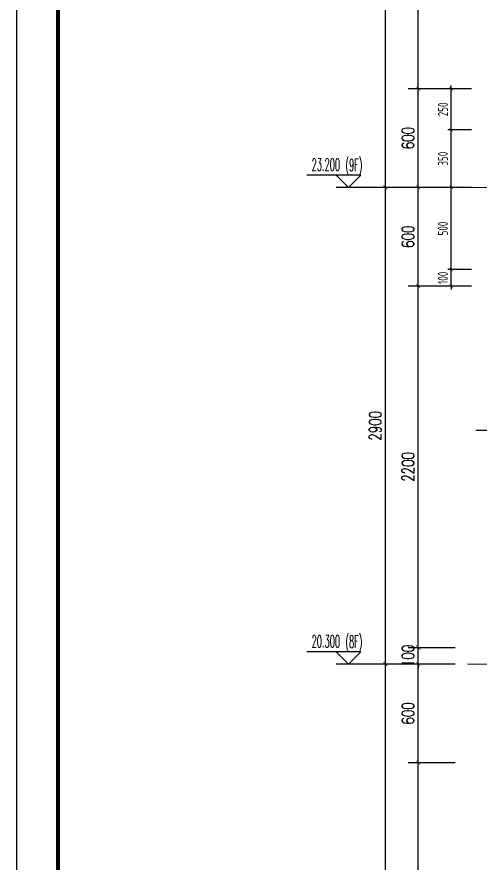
# Model space of a CAD drawing. Extents: x -668857 to 185752, y -270966 to 286822.
# Drawn here: x 59451 to 62270, y 133674 to 138822 of the extents above; entities that cross this region are included whole.
import ezdxf

# ---------------------------------------------------------------- set-up
doc = ezdxf.new("R2010")
doc.units = 0
doc.header["$LTSCALE"] = 1000
doc.linetypes.add('DOTE', pattern=[2.42, 2, -0.2, 0.02, -0.2])
doc.layers.get('0').update_dxf_attribs({"linetype": 'CONTINUOUS'})
doc.layers.get('DEFPOINTS').update_dxf_attribs({"linetype": 'CONTINUOUS'})
for name, color, linetype in [('DIM', 2, 'CONTINUOUS'), ('DIM_ELEV', 3, 'CONTINUOUS'), ('DIM_IDEN', 67, 'CONTINUOUS'), ('PUB_DIM', 3, 'CONTINUOUS'), ('PUB_TEXT', 2, 'CONTINUOUS')]:
    doc.layers.add(name, color=color, linetype=linetype)
doc.layers.add('DOTE', color=19, linetype='DOTE', lineweight=9)
doc.layers.add('图框', color=9, linetype='CONTINUOUS', lineweight=18)
doc.layers.add('yichutu', color=7, linetype='CONTINUOUS', true_color=0xffffff)
doc.styles.add('_TCH_DIM', font='SIMPLEX.shx', dxfattribs={"width": 0.7, "bigfont": 'GBCBIG.shx'})
doc.styles.add('_TCH_DIM_T3', font='SIMPLEX', dxfattribs={"width": 0.705882, "bigfont": 'GBCBIG'})
doc.styles.add('TSSD_DIMENSION', font='Tssdeng.shx', dxfattribs={"width": 0.7, "bigfont": 'tssdchn.shx'})
doc.dimstyles.new('_TCH_ARCH&&25', dxfattribs={"dimtxt": 74.375, "dimasz": 25, "dimexe": 62.5, "dimexo": 75, "dimgap": 25, "dimtad": 1, "dimdec": 0, "dimzin": 0, "dimdsep": 46, "dimtxsty": '_TCH_DIM_T3', "dimblk": 'ARCHTICK', "dimcen": 0.09, "dimclrt": 7, "dimazin": 0, "dimtfac": 1, "dimtdec": 0, "dimtix": 1, "dimtmove": 2, "dimatfit": 3, "dimldrblk": 'ARCHTICK', "dimfxl": 1, "dimtolj": 1, "dimtzin": 0, "dimarcsym": 0})
doc.dimstyles.new('TSSD_20_20', dxfattribs={"dimtxt": 60, "dimasz": 20, "dimexe": 20, "dimexo": 50, "dimgap": 20, "dimtad": 1, "dimdec": 0, "dimzin": 0, "dimdsep": 46, "dimtxsty": 'TSSD_DIMENSION', "dimblk": 'ARCHTICK', "dimblk1": 'ARCHTICK', "dimblk2": 'ARCHTICK', "dimcen": 0, "dimdle": 20, "dimclrt": 7, "dimadec": 0, "dimazin": 0, "dimtfac": 1, "dimtdec": 0, "dimtix": 1, "dimtmove": 2, "dimatfit": 3, "dimfxl": 1, "dimtolj": 1, "dimtzin": 0, "dimarcsym": 0})

# ---------------------------------------------------------------- blocks, each defined once
blk = doc.blocks.new('GFDDDDRG')
at = {"layer": '图框'}
blk.add_lwpolyline([(923310, -107437), (923310, -159999), (893610, -159999), (893610, -107437)], close=True, dxfattribs=at)
blk.add_lwpolyline([(923310, -107437), (923310, -159999), (893610, -159999), (893610, -107437)], close=True, dxfattribs=at)
at = {"layer": '图框', "const_width": 50}
blk.add_lwpolyline([(894110, -159499), (922810, -159499), (922810, -108687), (894110, -108687)], close=True, dxfattribs=at)
blk = doc.blocks.new('yct-1051-594-26275-14850-25-1002.0')
at = {"layer": 'yichutu', "color": 7, "true_color": 0xffffff}
blk.add_lwpolyline([(0, 0), (0, 14850), (26275, 14850), (26275, 0)], close=True, dxfattribs=at)
blk = doc.blocks.new('_ArchTick')
at = {"color": 0, "linetype": 'ByBlock', "const_width": 0.15}
blk.add_lwpolyline([(-0.5, -0.5), (0.5, 0.5)], dxfattribs=at)
blk = doc.blocks.new('*D1958')
at = {"layer": 'DEFPOINTS', "color": 0, "transparency": 16777216}
for p in [(62094.1, 138384.6), (62268.7, 138384.6), (62268.7, 138134.6)]:
    blk.add_point(p, dxfattribs=at)
at = {"layer": 'DIM', "color": 0, "lineweight": -2, "transparency": 16777216}
for p, q in [((62218.7, 138384.6), (62074.1, 138384.6)), ((62094.1, 138114.6), (62094.1, 138404.6)), ((62218.7, 138134.6), (62074.1, 138134.6))]:
    blk.add_line(p, q, dxfattribs=at)
at = {"layer": 'DIM', "color": 0, "lineweight": -2, "transparency": 16777216, "xscale": 20, "yscale": 20, "zscale": 20}
for p, rotation in [((62094.1, 138384.6), 90), ((62094.1, 138134.6), 270)]:
    blk.add_blockref('_ArchTick', p, dxfattribs=dict(at, rotation=rotation))
at = {"layer": 'DIM', "color": 7, "transparency": 16777216, "insert": (62044.1, 138259.6), "char_height": 60, "attachment_point": 5, "rotation": 90, "style": 'TSSD_DIMENSION'}
blk.add_mtext('\\A1;250', dxfattribs=at)
blk = doc.blocks.new('*D1959')
at = {"layer": 'DEFPOINTS', "color": 0, "transparency": 16777216}
for p in [(62094.1, 138134.6), (62268.7, 138134.6), (62268.7, 137784.6)]:
    blk.add_point(p, dxfattribs=at)
at = {"layer": 'DIM', "color": 0, "lineweight": -2, "transparency": 16777216}
for p, q in [((62218.7, 138134.6), (62074.1, 138134.6)), ((62094.1, 137764.6), (62094.1, 138154.6)), ((62218.7, 137784.6), (62074.1, 137784.6))]:
    blk.add_line(p, q, dxfattribs=at)
at = {"layer": 'DIM', "color": 0, "lineweight": -2, "transparency": 16777216, "xscale": 20, "yscale": 20, "zscale": 20}
for p, rotation in [((62094.1, 138134.6), 90), ((62094.1, 137784.6), 270)]:
    blk.add_blockref('_ArchTick', p, dxfattribs=dict(at, rotation=rotation))
at = {"layer": 'DIM', "color": 7, "transparency": 16777216, "insert": (62044.1, 137959.6), "char_height": 60, "attachment_point": 5, "rotation": 90, "style": 'TSSD_DIMENSION'}
blk.add_mtext('\\A1;350', dxfattribs=at)
blk = doc.blocks.new('*D1968')
at = {"layer": 'DEFPOINTS', "color": 0, "transparency": 16777216}
for p in [(61894.1, 134284.6), (62194.1, 134284.6), (62194.1, 132084.6)]:
    blk.add_point(p, dxfattribs=at)
at = {"layer": 'PUB_DIM', "color": 0, "lineweight": -2, "transparency": 16777216}
for p, q in [((62119.1, 134284.6), (61831.6, 134284.6)), ((61894.1, 132084.6), (61894.1, 134284.6)), ((62119.1, 132084.6), (61831.6, 132084.6))]:
    blk.add_line(p, q, dxfattribs=at)
at = {"layer": 'PUB_DIM', "color": 0, "lineweight": -2, "transparency": 16777216, "xscale": 25, "yscale": 25, "zscale": 25}
for p, rotation in [((61894.1, 134284.6), 90), ((61894.1, 132084.6), 270)]:
    blk.add_blockref('_ArchTick', p, dxfattribs=dict(at, rotation=rotation))
at = {"layer": 'PUB_DIM', "color": 7, "transparency": 16777216, "insert": (61831.9, 133184.6), "char_height": 74.38, "attachment_point": 5, "rotation": 90, "style": '_TCH_DIM_T3'}
blk.add_mtext('\\A1;2200', dxfattribs=at)
blk = doc.blocks.new('*D1969')
at = {"layer": 'DEFPOINTS', "color": 0, "transparency": 16777216}
for p in [(61894.1, 134884.6), (62194.1, 134884.6), (62194.1, 134284.6)]:
    blk.add_point(p, dxfattribs=at)
at = {"layer": 'PUB_DIM', "color": 0, "lineweight": -2, "transparency": 16777216}
for p, q in [((62119.1, 134884.6), (61831.6, 134884.6)), ((61894.1, 134284.6), (61894.1, 134884.6)), ((62119.1, 134284.6), (61831.6, 134284.6))]:
    blk.add_line(p, q, dxfattribs=at)
at = {"layer": 'PUB_DIM', "color": 0, "lineweight": -2, "transparency": 16777216, "xscale": 25, "yscale": 25, "zscale": 25}
for p, rotation in [((61894.1, 134884.6), 90), ((61894.1, 134284.6), 270)]:
    blk.add_blockref('_ArchTick', p, dxfattribs=dict(at, rotation=rotation))
at = {"layer": 'PUB_DIM', "color": 7, "transparency": 16777216, "insert": (61831.9, 134584.6), "char_height": 74.38, "attachment_point": 5, "rotation": 90, "style": '_TCH_DIM_T3'}
blk.add_mtext('\\A1;600', dxfattribs=at)
blk = doc.blocks.new('*D1970')
at = {"layer": 'DEFPOINTS', "color": 0, "transparency": 16777216}
for p in [(61894.1, 134984.6), (62194.1, 134984.6), (62194.1, 134884.6)]:
    blk.add_point(p, dxfattribs=at)
at = {"layer": 'PUB_DIM', "color": 0, "lineweight": -2, "transparency": 16777216}
for p, q in [((62119.1, 134984.6), (61831.6, 134984.6)), ((61894.1, 134984.6), (61894.1, 135009.6)), ((61894.1, 134884.6), (61894.1, 134984.6)), ((62119.1, 134884.6), (61831.6, 134884.6)), ((61894.1, 134884.6), (61894.1, 134859.6))]:
    blk.add_line(p, q, dxfattribs=at)
at = {"layer": 'PUB_DIM', "color": 0, "lineweight": -2, "transparency": 16777216, "xscale": 25, "yscale": 25, "zscale": 25}
for p, rotation in [((61894.1, 134984.6), 270), ((61894.1, 134884.6), 90)]:
    blk.add_blockref('_ArchTick', p, dxfattribs=dict(at, rotation=rotation))
at = {"layer": 'PUB_DIM', "color": 7, "transparency": 16777216, "insert": (61831.9, 134934.6), "char_height": 74.38, "attachment_point": 5, "rotation": 90, "style": '_TCH_DIM_T3'}
blk.add_mtext('\\A1;100', dxfattribs=at)
blk = doc.blocks.new('*D1971')
at = {"layer": 'DEFPOINTS', "color": 0, "transparency": 16777216}
for p in [(61894.1, 137184.6), (62194.1, 137184.6), (62194.1, 134984.6)]:
    blk.add_point(p, dxfattribs=at)
at = {"layer": 'PUB_DIM', "color": 0, "lineweight": -2, "transparency": 16777216}
for p, q in [((62119.1, 137184.6), (61831.6, 137184.6)), ((61894.1, 134984.6), (61894.1, 137184.6)), ((62119.1, 134984.6), (61831.6, 134984.6))]:
    blk.add_line(p, q, dxfattribs=at)
at = {"layer": 'PUB_DIM', "color": 0, "lineweight": -2, "transparency": 16777216, "xscale": 25, "yscale": 25, "zscale": 25}
for p, rotation in [((61894.1, 137184.6), 90), ((61894.1, 134984.6), 270)]:
    blk.add_blockref('_ArchTick', p, dxfattribs=dict(at, rotation=rotation))
at = {"layer": 'PUB_DIM', "color": 7, "transparency": 16777216, "insert": (61831.9, 136084.6), "char_height": 74.38, "attachment_point": 5, "rotation": 90, "style": '_TCH_DIM_T3'}
blk.add_mtext('\\A1;2200', dxfattribs=at)
blk = doc.blocks.new('*D1972')
at = {"layer": 'DEFPOINTS', "color": 0, "transparency": 16777216}
for p in [(61894.1, 137784.6), (62194.1, 137784.6), (62194.1, 137184.6)]:
    blk.add_point(p, dxfattribs=at)
at = {"layer": 'PUB_DIM', "color": 0, "lineweight": -2, "transparency": 16777216}
for p, q in [((62119.1, 137784.6), (61831.6, 137784.6)), ((61894.1, 137184.6), (61894.1, 137784.6)), ((62119.1, 137184.6), (61831.6, 137184.6))]:
    blk.add_line(p, q, dxfattribs=at)
at = {"layer": 'PUB_DIM', "color": 0, "lineweight": -2, "transparency": 16777216, "xscale": 25, "yscale": 25, "zscale": 25}
for p, rotation in [((61894.1, 137784.6), 90), ((61894.1, 137184.6), 270)]:
    blk.add_blockref('_ArchTick', p, dxfattribs=dict(at, rotation=rotation))
at = {"layer": 'PUB_DIM', "color": 7, "transparency": 16777216, "insert": (61831.9, 137484.6), "char_height": 74.38, "attachment_point": 5, "rotation": 90, "style": '_TCH_DIM_T3'}
blk.add_mtext('\\A1;600', dxfattribs=at)
blk = doc.blocks.new('*D1973')
at = {"layer": 'DEFPOINTS', "color": 0, "transparency": 16777216}
for p in [(61894.1, 138384.6), (62194.1, 138384.6), (62194.1, 137784.6)]:
    blk.add_point(p, dxfattribs=at)
at = {"layer": 'PUB_DIM', "color": 0, "lineweight": -2, "transparency": 16777216}
for p, q in [((62119.1, 138384.6), (61831.6, 138384.6)), ((61894.1, 137784.6), (61894.1, 138384.6)), ((62119.1, 137784.6), (61831.6, 137784.6))]:
    blk.add_line(p, q, dxfattribs=at)
at = {"layer": 'PUB_DIM', "color": 0, "lineweight": -2, "transparency": 16777216, "xscale": 25, "yscale": 25, "zscale": 25}
for p, rotation in [((61894.1, 138384.6), 90), ((61894.1, 137784.6), 270)]:
    blk.add_blockref('_ArchTick', p, dxfattribs=dict(at, rotation=rotation))
at = {"layer": 'PUB_DIM', "color": 7, "transparency": 16777216, "insert": (61831.9, 138084.6), "char_height": 74.38, "attachment_point": 5, "rotation": 90, "style": '_TCH_DIM_T3'}
blk.add_mtext('\\A1;600', dxfattribs=at)
blk = doc.blocks.new('*D1974')
at = {"layer": 'DEFPOINTS', "color": 0, "transparency": 16777216}
for p in [(61894.1, 140084.6), (62194.1, 140084.6), (62194.1, 138384.6)]:
    blk.add_point(p, dxfattribs=at)
at = {"layer": 'PUB_DIM', "color": 0, "lineweight": -2, "transparency": 16777216}
for p, q in [((62119.1, 140084.6), (61831.6, 140084.6)), ((61894.1, 138384.6), (61894.1, 140084.6)), ((62119.1, 138384.6), (61831.6, 138384.6))]:
    blk.add_line(p, q, dxfattribs=at)
at = {"layer": 'PUB_DIM', "color": 0, "lineweight": -2, "transparency": 16777216, "xscale": 25, "yscale": 25, "zscale": 25}
for p, rotation in [((61894.1, 140084.6), 90), ((61894.1, 138384.6), 270)]:
    blk.add_blockref('_ArchTick', p, dxfattribs=dict(at, rotation=rotation))
at = {"layer": 'PUB_DIM', "color": 7, "transparency": 16777216, "insert": (61831.9, 139234.6), "char_height": 74.38, "attachment_point": 5, "rotation": 90, "style": '_TCH_DIM_T3'}
blk.add_mtext('\\A1;1700', dxfattribs=at)
blk = doc.blocks.new('*D1979')
at = {"layer": 'DEFPOINTS', "color": 0, "transparency": 16777216}
for p in [(61694.1, 134884.6), (62194.1, 134884.6), (62194.1, 131984.6)]:
    blk.add_point(p, dxfattribs=at)
at = {"layer": 'PUB_DIM', "color": 0, "lineweight": -2, "transparency": 16777216}
for p, q in [((62119.1, 134884.6), (61631.6, 134884.6)), ((61694.1, 131984.6), (61694.1, 134884.6)), ((62119.1, 131984.6), (61631.6, 131984.6))]:
    blk.add_line(p, q, dxfattribs=at)
at = {"layer": 'PUB_DIM', "color": 0, "lineweight": -2, "transparency": 16777216, "xscale": 25, "yscale": 25, "zscale": 25}
for p, rotation in [((61694.1, 134884.6), 90), ((61694.1, 131984.6), 270)]:
    blk.add_blockref('_ArchTick', p, dxfattribs=dict(at, rotation=rotation))
at = {"layer": 'PUB_DIM', "color": 7, "transparency": 16777216, "insert": (61631.9, 133434.6), "char_height": 74.38, "attachment_point": 5, "rotation": 90, "style": '_TCH_DIM_T3'}
blk.add_mtext('\\A1;2900', dxfattribs=at)
blk = doc.blocks.new('*D1980')
at = {"layer": 'DEFPOINTS', "color": 0, "transparency": 16777216}
for p in [(61694.1, 137784.6), (62194.1, 137784.6), (62194.1, 134884.6)]:
    blk.add_point(p, dxfattribs=at)
at = {"layer": 'PUB_DIM', "color": 0, "lineweight": -2, "transparency": 16777216}
for p, q in [((62119.1, 137784.6), (61631.6, 137784.6)), ((61694.1, 134884.6), (61694.1, 137784.6)), ((62119.1, 134884.6), (61631.6, 134884.6))]:
    blk.add_line(p, q, dxfattribs=at)
at = {"layer": 'PUB_DIM', "color": 0, "lineweight": -2, "transparency": 16777216, "xscale": 25, "yscale": 25, "zscale": 25}
for p, rotation in [((61694.1, 137784.6), 90), ((61694.1, 134884.6), 270)]:
    blk.add_blockref('_ArchTick', p, dxfattribs=dict(at, rotation=rotation))
at = {"layer": 'PUB_DIM', "color": 7, "transparency": 16777216, "insert": (61631.9, 136334.6), "char_height": 74.38, "attachment_point": 5, "rotation": 90, "style": '_TCH_DIM_T3'}
blk.add_mtext('\\A1;2900', dxfattribs=at)
blk = doc.blocks.new('*D1981')
at = {"layer": 'DEFPOINTS', "color": 0, "transparency": 16777216}
for p in [(61694.1, 140684.6), (62194.1, 140684.6), (62194.1, 137784.6)]:
    blk.add_point(p, dxfattribs=at)
at = {"layer": 'PUB_DIM', "color": 0, "lineweight": -2, "transparency": 16777216}
for p, q in [((62119.1, 140684.6), (61631.6, 140684.6)), ((61694.1, 137784.6), (61694.1, 140684.6)), ((62119.1, 137784.6), (61631.6, 137784.6))]:
    blk.add_line(p, q, dxfattribs=at)
at = {"layer": 'PUB_DIM', "color": 0, "lineweight": -2, "transparency": 16777216, "xscale": 25, "yscale": 25, "zscale": 25}
for p, rotation in [((61694.1, 140684.6), 90), ((61694.1, 137784.6), 270)]:
    blk.add_blockref('_ArchTick', p, dxfattribs=dict(at, rotation=rotation))
at = {"layer": 'PUB_DIM', "color": 7, "transparency": 16777216, "insert": (61631.9, 139234.6), "char_height": 74.38, "attachment_point": 5, "rotation": 90, "style": '_TCH_DIM_T3'}
blk.add_mtext('\\A1;2900', dxfattribs=at)
blk = doc.blocks.new('*D1985')
at = {"layer": 'DEFPOINTS', "color": 0, "transparency": 16777216}
for p in [(62094.1, 137784.6), (62268.7, 137784.6), (62268.7, 137284.6)]:
    blk.add_point(p, dxfattribs=at)
at = {"layer": 'DIM', "color": 0, "lineweight": -2, "transparency": 16777216}
for p, q in [((62218.7, 137784.6), (62074.1, 137784.6)), ((62094.1, 137264.6), (62094.1, 137804.6)), ((62218.7, 137284.6), (62074.1, 137284.6))]:
    blk.add_line(p, q, dxfattribs=at)
at = {"layer": 'DIM', "color": 0, "lineweight": -2, "transparency": 16777216, "xscale": 20, "yscale": 20, "zscale": 20}
for p, rotation in [((62094.1, 137784.6), 90), ((62094.1, 137284.6), 270)]:
    blk.add_blockref('_ArchTick', p, dxfattribs=dict(at, rotation=rotation))
at = {"layer": 'DIM', "color": 7, "transparency": 16777216, "insert": (62044.1, 137534.6), "char_height": 60, "attachment_point": 5, "rotation": 90, "style": 'TSSD_DIMENSION'}
blk.add_mtext('\\A1;500', dxfattribs=at)
blk = doc.blocks.new('*D1986')
at = {"layer": 'DEFPOINTS', "color": 0, "transparency": 16777216}
for p in [(62094.1, 137284.6), (62268.7, 137284.6), (62268.7, 137184.6)]:
    blk.add_point(p, dxfattribs=at)
at = {"layer": 'DIM', "color": 0, "lineweight": -2, "transparency": 16777216}
for p, q in [((62094.1, 137284.6), (62094.1, 137304.6)), ((62218.7, 137284.6), (62074.1, 137284.6)), ((62094.1, 137184.6), (62094.1, 137284.6)), ((62218.7, 137184.6), (62074.1, 137184.6)), ((62094.1, 137184.6), (62094.1, 137164.6))]:
    blk.add_line(p, q, dxfattribs=at)
at = {"layer": 'DIM', "color": 0, "lineweight": -2, "transparency": 16777216, "xscale": 20, "yscale": 20, "zscale": 20}
for p, rotation in [((62094.1, 137284.6), 270), ((62094.1, 137184.6), 90)]:
    blk.add_blockref('_ArchTick', p, dxfattribs=dict(at, rotation=rotation))
at = {"layer": 'DIM', "color": 7, "transparency": 16777216, "insert": (62044.1, 137234.6), "char_height": 60, "attachment_point": 5, "rotation": 90, "style": 'TSSD_DIMENSION'}
blk.add_mtext('\\A1;100', dxfattribs=at)
blk = doc.blocks.new('20210902.15310781')
at = {"layer": 'DOTE', "color": 1, "linetype": 'DOTE', "ltscale": 0.2}
for p, q in [((81811.7, -117645.9), (78043, -117645.9)), ((81811.7, -120545.9), (78043, -120545.9))]:
    blk.add_line(p, q, dxfattribs=at)

msp = doc.modelspace()

# ---------------------------------------------------------------- linework, layer by layer
at = {"layer": 'DIM_ELEV'}
for p, q in [((61544.09, 137859.56), (61216.09, 137859.56)), ((61469.09, 137784.56), (61394.09, 137859.56)), ((61469.09, 137784.56), (61544.09, 137859.56)), ((61894.09, 137784.56), (61394.09, 137784.56)), ((61544.09, 134959.56), (61216.09, 134959.56)), ((61469.09, 134884.56), (61394.09, 134959.56)), ((61469.09, 134884.56), (61544.09, 134959.56)), ((61894.09, 134884.56), (61394.09, 134884.56))]:
    msp.add_line(p, q, dxfattribs=at)
at = {"layer": 'DIM_IDEN'}
msp.add_line((63207.67, 136305.86), (62243.93, 136305.86), dxfattribs=at)

# ---------------------------------------------------------------- block references
at = {"xscale": 0.5, "yscale": 0.5, "zscale": 0.5}
msp.add_blockref('GFDDDDRG', (-387353.44, 198011.07), dxfattribs=at)
at = {"layer": 'DOTE'}
msp.add_blockref('20210902.15310781', (-15848.9, 255430.45), dxfattribs=at)
at = {"layer": 'yichutu', "rotation": 270}
msp.add_blockref('yct-1051-594-26275-14850-25-1002.0', (59451.45, 144292.59), dxfattribs=at)

# ---------------------------------------------------------------- texts
at = {"layer": 'PUB_TEXT', "style": '_TCH_DIM', "width": 0.494118}
for s, p in [('(9F)', (61450.39, 137884.59)), ('23.200', (61244.99, 137885.81)), ('20.300', (61244.99, 134985.81)), ('(8F)', (61450.39, 134984.59))]:
    msp.add_text(s, height=74.375, dxfattribs=at).set_placement(p)

# ---------------------------------------------------------------- dimensions: what is measured, and where the dimension line sits
at = {"layer": 'DIM'}
for p1, p2, picture, middle in [((62268.7, 138134.56), (62268.7, 138384.56), '*D1958', (62044.09, 138259.56)), ((62268.7, 137784.56), (62268.7, 138134.56), '*D1959', (62044.09, 137959.56)), ((62268.7, 137284.56), (62268.7, 137784.56), '*D1985', (62044.09, 137534.56)), ((62268.7, 137184.56), (62268.7, 137284.56), '*D1986', (62044.09, 137234.56))]:
    dim = msp.add_aligned_dim(p1=p1, p2=p2, distance=174.61, dimstyle='TSSD_20_20', dxfattribs=at)
    dim.commit()
    dim.dimension.update_dxf_attribs({"geometry": picture, "text_midpoint": middle})
at = {"layer": 'PUB_DIM'}
for p1, p2, distance, picture, middle in [((62194.09, 137784.56), (62194.09, 140684.56), 500, '*D1981', (61631.9, 139234.56)), ((62194.09, 138384.56), (62194.09, 140084.56), 300, '*D1974', (61831.9, 139234.56)), ((62194.09, 137784.56), (62194.09, 138384.56), 300, '*D1973', (61831.9, 138084.56)), ((62194.09, 134884.56), (62194.09, 137784.56), 500, '*D1980', (61631.9, 136334.56)), ((62194.09, 137184.55), (62194.09, 137784.56), 300, '*D1972', (61831.9, 137484.56)), ((62194.09, 134984.56), (62194.09, 137184.55), 300, '*D1971', (61831.9, 136084.56)), ((62194.09, 134884.56), (62194.09, 134984.56), 300, '*D1970', (61831.9, 134934.56)), ((62194.09, 131984.56), (62194.09, 134884.56), 500, '*D1979', (61631.9, 133434.56)), ((62194.09, 134284.56), (62194.09, 134884.56), 300, '*D1969', (61831.9, 134584.56)), ((62194.09, 132084.56), (62194.09, 134284.56), 300, '*D1968', (61831.9, 133184.56))]:
    dim = msp.add_aligned_dim(p1=p1, p2=p2, distance=distance, dimstyle='_TCH_ARCH&&25', dxfattribs=at)
    dim.commit()
    dim.dimension.update_dxf_attribs({"geometry": picture, "text_midpoint": middle})

doc.saveas('drawing.dxf')
